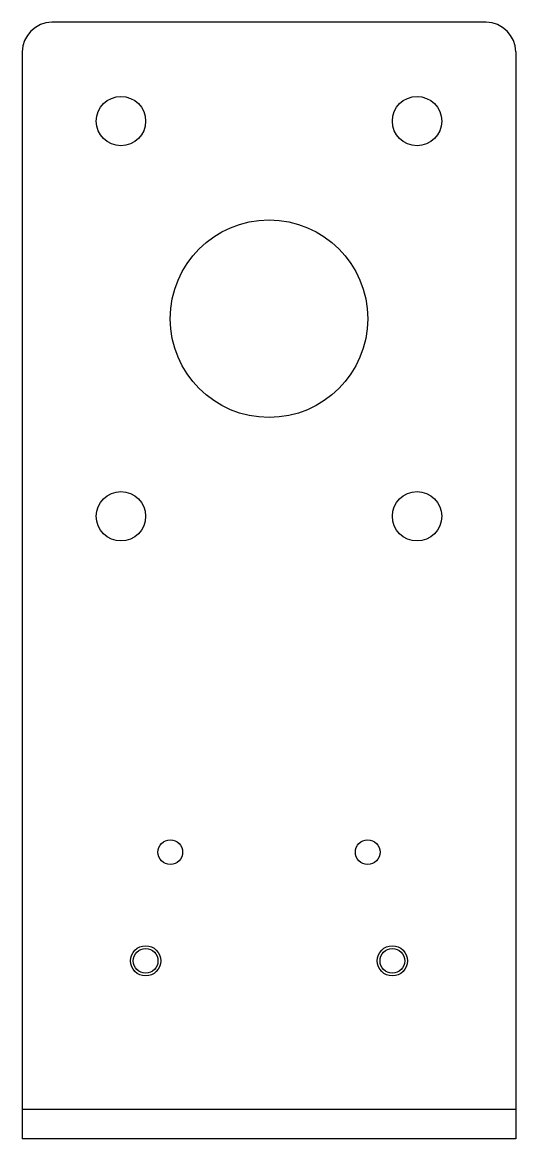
# Paper-space layout '_Left' of a CAD drawing. Header units: millimetres. Extents: x 0 to 50, y -3 to 110.
import ezdxf

# ---------------------------------------------------------------- set-up
doc = ezdxf.new("R2010")
doc.units = ezdxf.units.MM

psp = doc.layouts.new('_Left')

# ---------------------------------------------------------------- linework, layer by layer
at = {"color": 7, "linetype": 'Continuous', "lineweight": 25}
for p, q in [((47, 110), (3, 110)), ((0, 107), (0, -3)), ((50, 107), (50, -3)), ((0, 0), (50, 0)), ((50, -3), (0, -3))]:
    psp.add_line(p, q, dxfattribs=at)
for centre, radius in [((10, 100), 2.5), ((40, 100), 2.5), ((25, 80), 10), ((10, 60), 2.5), ((40, 60), 2.5), ((15, 26), 1.25), ((35, 26), 1.25), ((12.5, 15), 1.53), ((12.5, 15), 1.25), ((37.5, 15), 1.53), ((37.5, 15), 1.25)]:
    psp.add_circle(centre, radius, dxfattribs=at)
for centre, start, end in [((3, 107), 90, 180), ((47, 107), 0, 90)]:
    psp.add_arc(centre, 3, start, end, dxfattribs=at)

doc.saveas('drawing.dxf')
